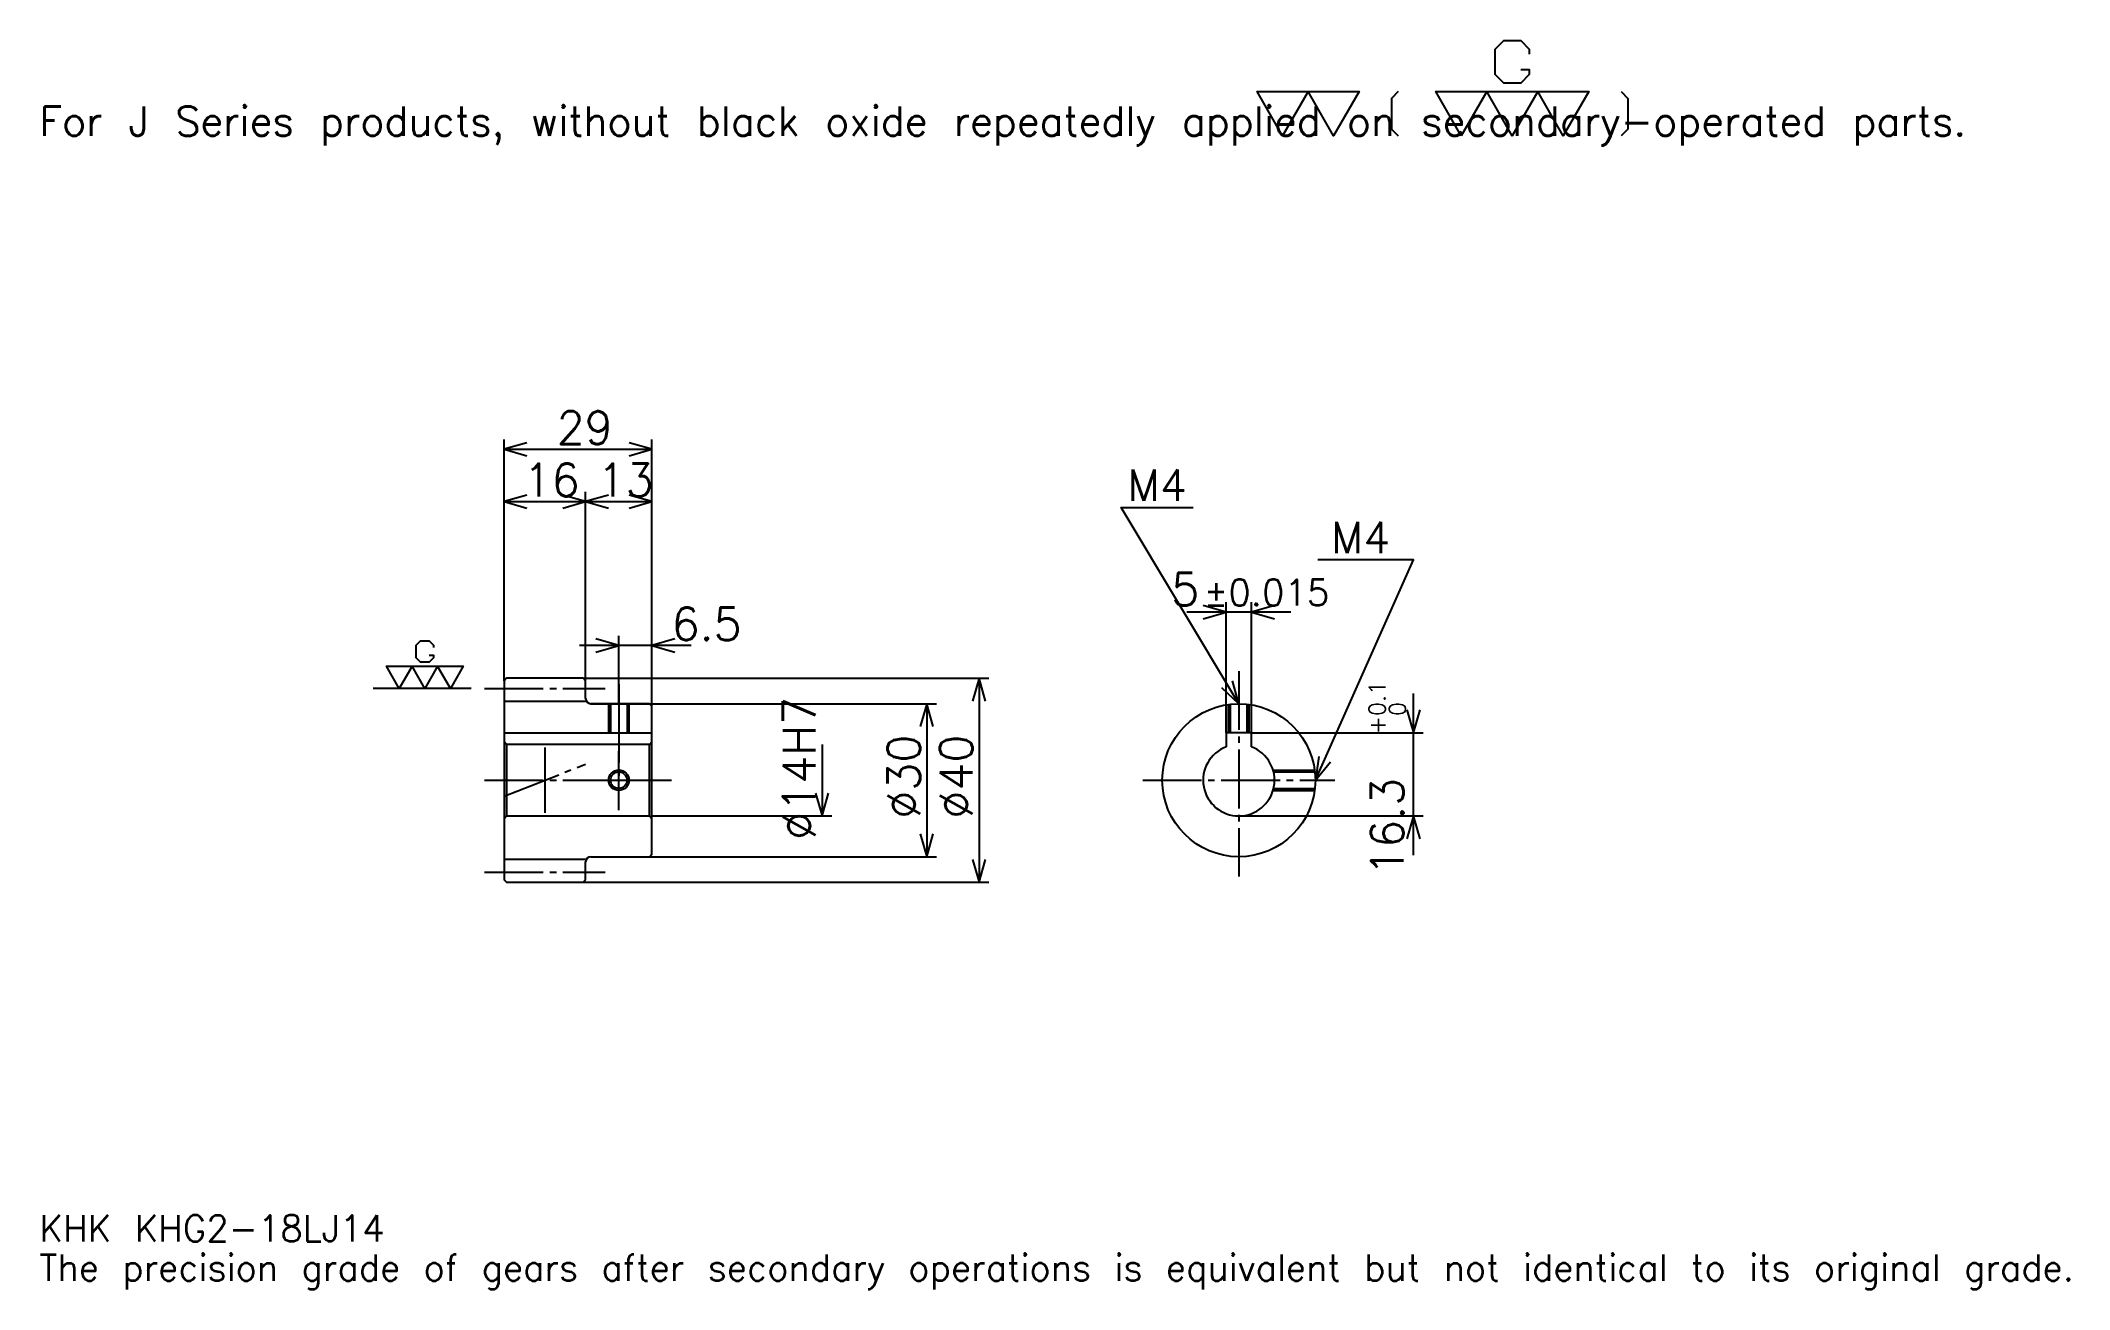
# Model space of a CAD drawing. Extents: x 13 to 411, y 5 to 250.
import ezdxf

# ---------------------------------------------------------------- set-up
doc = ezdxf.new("R2010")
doc.units = 0
doc.linetypes.add('DASHDOT', pattern=[15.391305, 11.543478, -1.282609, 1.282609, -1.282609])
doc.layers.get('0').update_dxf_attribs({"linetype": 'CONTINUOUS'})
doc.layers.add('DASHDOT', color=6, linetype='DASHDOT')
doc.styles.add('KANJI', font='TXT', dxfattribs={"bigfont": 'BIGFONT'})

msp = doc.modelspace()

# ---------------------------------------------------------------- linework, layer by layer
at = {"color": 5}
for p, q in [((103.891296, 124.532608), (103.891296, 171.347824)), ((132.891296, 124.532608), (132.891296, 171.347824)), ((103.891296, 169.42392), (132.891296, 169.42392)), ((103.891296, 159.16304), (119.891296, 159.16304)), ((119.891296, 124.532608), (119.891296, 161.08696)), ((119.891296, 159.16304), (132.891296, 159.16304)), ((245.434769, 113.832611), (245.434769, 139.41304)), ((250.434769, 113.832611), (250.434769, 139.41304)), ((258.130432, 137.489136), (237.73912, 137.489136)), ((126.391296, 124.532608), (126.391296, 132.869568)), ((140.586945, 130.945648), (118.695648, 130.945648)), ((103.891296, 124.032608), (103.891296, 124.532608)), ((119.391296, 124.532608), (132.891296, 124.532608)), ((119.891296, 124.032608), (119.891296, 124.532608)), ((126.391296, 119.532608), (126.391296, 124.532608)), ((126.391296, 119.532608), (126.391296, 124.532608)), ((132.891296, 124.532608), (198.945648, 124.532608)), ((132.891296, 119.032608), (132.891296, 124.532608)), ((197.021729, 124.532608), (197.021729, 84.532608)), ((120.891296, 119.532608), (132.891296, 119.532608)), ((132.891296, 119.532608), (188.684784, 119.532608)), ((186.760864, 119.532608), (186.760864, 89.532608)), ((282.173889, 89.83696), (282.173889, 121.528259)), ((166.23912, 111.532608), (166.23912, 97.532608)), ((250.434769, 113.832611), (284.097839, 113.832611)), ((132.891296, 97.532608), (168.16304, 97.532608)), ((247.934769, 97.532608), (284.097839, 97.532608)), ((120.891296, 89.532608), (132.891296, 89.532608)), ((132.891296, 89.532608), (188.684784, 89.532608)), ((119.391296, 84.532608), (132.891296, 84.532608)), ((132.891296, 84.532608), (198.945648, 84.532608))]:
    msp.add_line(p, q, dxfattribs=at)
at = {"color": 7}
for p, q in [((97.478256, 122.532608), (78.23912, 122.532608)), ((111.891296, 110.945648), (111.891296, 98.119568))]:
    msp.add_line(p, q, dxfattribs=at)
at = {"color": 4}
for p, q in [((103.891296, 120.032608), (119.891296, 120.032608)), ((103.891296, 113.832611), (132.891296, 113.832611)), ((104.391296, 111.532608), (104.391296, 97.532608)), ((132.391296, 111.532608), (132.891296, 112.032608)), ((132.391296, 97.532608), (132.891296, 97.032608)), ((103.891296, 89.032608), (119.891296, 89.032608))]:
    msp.add_line(p, q, dxfattribs=at)
at = {"color": 7}
for points in [[(303.208679, 243.875214), (304.876068, 243.875214), (304.876068, 242.874786), (303.208679, 241.207397), (299.873901, 241.207397), (298.206512, 242.874786), (298.206512, 247.876953), (299.873901, 249.544357), (303.208679, 249.544357), (304.876068, 247.876953), (304.876068, 246.876526)], [(256.521729, 230.869568), (251.519562, 239.540009), (271.528259, 239.540009), (266.526062, 230.869568), (261.523895, 239.540009), (256.521729, 230.869568)], [(279.198242, 239.540009), (277.864349, 238.206085), (277.864349, 232.203476), (279.198242, 230.869568)], [(291.536957, 230.869568), (286.53476, 239.540009), (316.547821, 239.540009), (311.545654, 230.869568), (306.543457, 239.540009), (301.54129, 230.869568), (296.539124, 239.540009), (291.536957, 230.869568)], [(322.883911, 239.540009), (324.217834, 238.206085), (324.217834, 232.203476), (322.883911, 230.869568)], [(89.205429, 129.035431), (90.039124, 129.035431), (90.039124, 128.535217), (89.205429, 127.701523), (87.538033, 127.701523), (86.704338, 128.535217), (86.704338, 131.036301), (87.538033, 131.869995), (89.205429, 131.869995), (90.039124, 131.036301), (90.039124, 130.536087)], [(83.369553, 122.532608), (80.868469, 126.867828), (95.874992, 126.867828), (93.373901, 122.532608), (90.872818, 126.867828), (88.371735, 122.532608), (85.870644, 126.867828), (83.369553, 122.532608)]]:
    msp.add_lwpolyline(points, dxfattribs=at)
at = {"color": 5}
for points in [[(108.380424, 170.706512), (103.891296, 169.42392), (108.380424, 168.141296)], [(128.402161, 168.141296), (132.891296, 169.42392), (128.402161, 170.706512)], [(108.380424, 160.445648), (103.891296, 159.16304), (108.380424, 157.880432)], [(115.402168, 157.880432), (119.891296, 159.16304), (115.402168, 160.445648)], [(124.380424, 160.445648), (119.891296, 159.16304), (124.380424, 157.880432)], [(128.402161, 157.880432), (132.891296, 159.16304), (128.402161, 160.445648)], [(247.934769, 119.532608), (224.847809, 158.010864), (238.956512, 158.010864)], [(262.934753, 104.532608), (282.173889, 147.75), (263.447815, 147.75)], [(240.945633, 136.206512), (245.434769, 137.489136), (240.945633, 138.771729)], [(254.923904, 138.771729), (250.434769, 137.489136), (254.923904, 136.206512)], [(121.902168, 129.66304), (126.391296, 130.945648), (121.902168, 132.228256)], [(137.380432, 132.228256), (132.891296, 130.945648), (137.380432, 129.66304)], [(198.304337, 120.04348), (197.021729, 124.532608), (195.73912, 120.04348)], [(244.525299, 122.722107), (247.934769, 119.532608), (246.72496, 124.041901)], [(188.043472, 115.04348), (186.760864, 119.532608), (185.478256, 115.04348)], [(280.891296, 118.321739), (282.173889, 113.832611), (283.456512, 118.321739)], [(263.588715, 109.15535), (262.934753, 104.532608), (265.93219, 108.112091)], [(164.956512, 102.021736), (166.23912, 97.532608), (167.521729, 102.021736)], [(283.456512, 93.04348), (282.173889, 97.532608), (280.891296, 93.04348)], [(185.478256, 94.021736), (186.760864, 89.532608), (188.043472, 94.021736)], [(195.73912, 89.021736), (197.021729, 84.532608), (198.304337, 89.021736)]]:
    msp.add_lwpolyline(points, dxfattribs=at)
at = {"color": 4}
for points in [[(119.891296, 120.532608), (119.891296, 124.032608), (119.391296, 124.532608), (104.391296, 124.532608), (103.891296, 124.032608), (103.891296, 97.032608)], [(120.891296, 89.532608), (132.391296, 89.532608), (132.891296, 90.032608), (132.891296, 119.032608), (132.391296, 119.532608), (120.891296, 119.532608)], [(124.391296, 119.532608), (124.391296, 113.832611)], [(124.771294, 119.532608), (124.771294, 113.832611)], [(128.011292, 119.532608), (128.011292, 113.832611)], [(128.391296, 119.532608), (128.391296, 113.832611)], [(245.934769, 113.832611), (245.934769, 119.398674)], [(246.314774, 113.832611), (246.314774, 119.44487)], [(249.554764, 113.832611), (249.554764, 119.44487)], [(249.934769, 113.832611), (249.934769, 119.398674)], [(103.891296, 97.032608), (104.391296, 97.532608), (132.391296, 97.532608), (132.391296, 111.532608), (104.391296, 111.532608), (103.891296, 112.032608)], [(250.434769, 111.070953), (250.434769, 113.832611), (245.434769, 113.832611), (245.434769, 111.070953)], [(254.642975, 106.532608), (262.800842, 106.532608)], [(254.744736, 106.152611), (262.847046, 106.152611)], [(254.642975, 102.532608), (262.800842, 102.532608)], [(254.744736, 102.912605), (262.847046, 102.912605)], [(103.891296, 97.032608), (103.891296, 85.032608), (104.391296, 84.532608), (119.391296, 84.532608), (119.891296, 85.032608), (119.891296, 88.532608)]]:
    msp.add_lwpolyline(points, dxfattribs=at)
for centre, radius in [((247.934769, 104.532608), 15), ((126.391296, 104.532608), 1.62)]:
    msp.add_circle(centre, radius, dxfattribs=at)
at = {"color": 7}
msp.add_circle((126.391296, 104.532608), 2, dxfattribs=at)
at = {"color": 4}
for centre, radius, start, end in [((120.891296, 120.532608), 1, 180, 270), ((247.934769, 104.532608), 7, 110.92483306, 69.07516694), ((120.891296, 88.532608), 1, 90, 180)]:
    msp.add_arc(centre, radius, start, end, dxfattribs=at)
at = {"layer": 'DASHDOT', "color": 7}
for p, q in [((247.934769, 125.945648), (247.934769, 85.684784)), ((100.043472, 122.532608), (123.73912, 122.532608)), ((126.391296, 119.532608), (126.391296, 104.532608)), ((103.891296, 101.381325), (119.891296, 107.683891)), ((100.043472, 104.532608), (136.73912, 104.532608)), ((229.086945, 104.532608), (266.782593, 104.532608)), ((100.043472, 86.532608), (123.73912, 86.532608))]:
    msp.add_line(p, q, dxfattribs=at)
for points in [[(126.391296, 123.380432), (126.391296, 109.984779)], [(126.391296, 98.684784), (126.391296, 110.380432)], [(120.543472, 104.532608), (132.23912, 104.532608)]]:
    msp.add_lwpolyline(points, dxfattribs=at)

# ---------------------------------------------------------------- texts
at = {"color": 7, "style": 'KANJI'}
for s, height, p in [('For J Series products, without black oxide repeatedly applied on secondary-operated parts.', 5.771739, (12.826087, 230.869568)), ('29', 6.413043, (114.222816, 170.449997)), ('16', 6.413043, (107.722816, 160.189133)), ('13', 6.413043, (122.222816, 160.189133)), ('M4', 6.156522, (226.130432, 159.293472)), ('M4', 6.156522, (266.013031, 149.032608)), ('5', 6.413043, (234.696976, 138.771729)), ('%%p0.015', 5.130435, (241.045105, 138.771729)), ('6.5', 6.413043, (136.73912, 131.971741)), ('KHK KHG2-18LJ14', 5.130435, (12.826087, 14.108696)), ('The precision grade of gears after secondary operations is equivalent but not identical to its original grade.', 5.130435, (12.826087, 6.413043))]:
    msp.add_text(s, height=height, dxfattribs=at).set_placement(p)
for s, height, p in [('%%c14H7', 6.413043, (164.956512, 92.828804)), ('0.1', 3.206522, (276.658691, 117.116219)), ('0', 3.206522, (280.634766, 117.116219)), ('+', 3.206522, (276.658691, 113.524918)), ('%%c30', 6.413043, (185.478256, 96.997284)), ('%%c40', 6.413043, (195.73912, 96.997284)), ('16.3', 6.413043, (280.25, 85.766724))]:
    msp.add_text(s, height=height, rotation=90, dxfattribs=at).set_placement(p)

doc.saveas('drawing.dxf')
